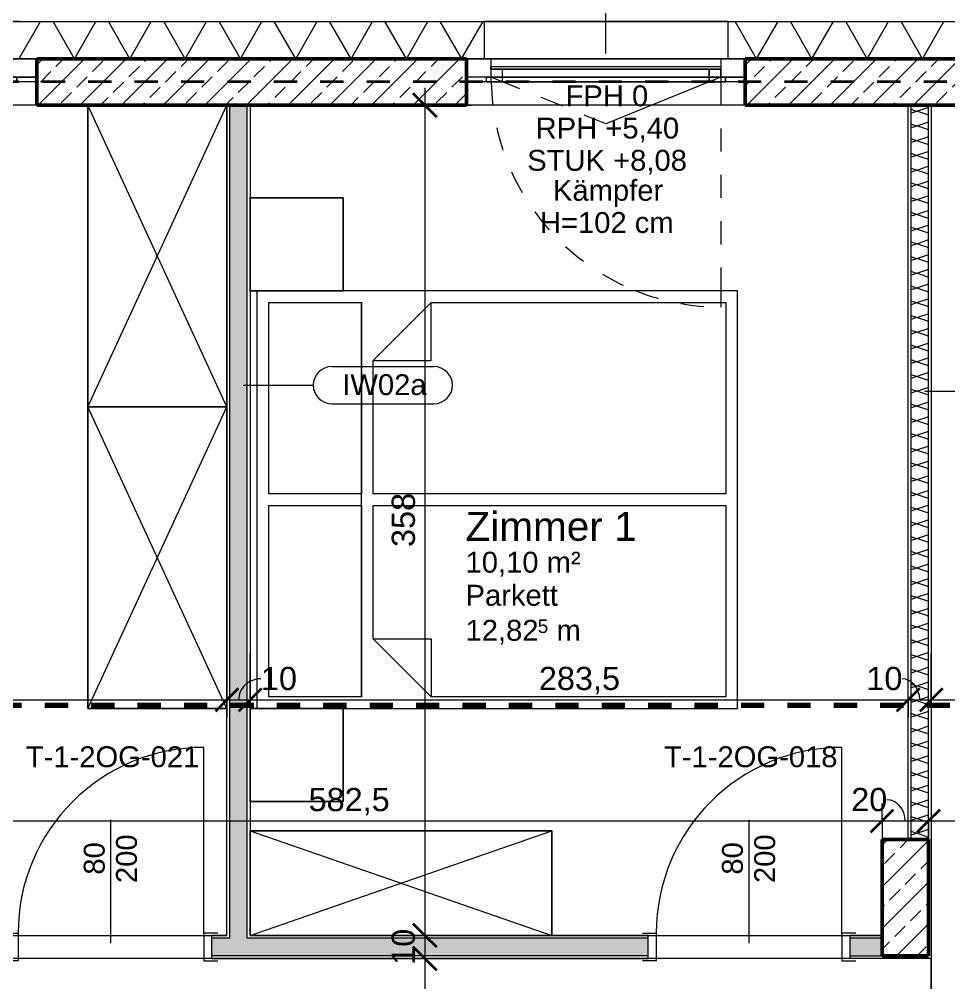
# Model space of a CAD drawing. Header units: metres. Extents: x 3 to 50, y 58.8 to 100.4.
# Drawn here: x 34.753 to 38.758, y 83.676 to 87.828 of the extents above; entities that cross this region are included whole.
import ezdxf

# ---------------------------------------------------------------- set-up
doc = ezdxf.new("R2010")
doc.units = ezdxf.units.M
for name, pattern in [('Achse', [0.009, 0.005, -0.002, 0, -0.002]), ('Strich Punkt Mittel', [0.015875, 0.00635, -0.004763, 0, -0.004763]), ('Verdeckt', [0.003, 0.002, -0.001]), ('Verdeckt Oben', [0.00225, 0.0015, -0.00075])]:
    doc.linetypes.add(name, pattern=pattern)
for name, color, linetype, lineweight in [('A-GLAZ', 151, 'Continuous', 18), ('A-GLAZ-IDEN_', 152, 'Continuous', 9), ('A_2D', 7, 'Continuous', 13), ('A_Bemassung-50_', 4, 'Continuous', 9), ('A_Bemassung_', 4, 'Continuous', 9), ('A_Beschriftung_', 7, 'Continuous', 9), ('A_Decken', 8, 'Continuous', 13), ('A_Fenster', 7, 'Continuous', 13), ('A_Moebel', 6, 'Continuous', 13), ('A_Raeume', 7, 'Continuous', 13), ('A_Raeume_', 7, 'Continuous', 5), ('A_Raeume_Beschriftung_', 7, 'Continuous', 9), ('A_Raster_', 1, 'Continuous', 9), ('A_Tueren', 31, 'Continuous', 13), ('A_Waende', 7, 'Continuous', 13), ('G-ANNO-SYMB_', 111, 'Continuous', 9)]:
    doc.layers.add(name, color=color, linetype=linetype, lineweight=lineweight)
doc.styles.add('Arial_2', font='arial.ttf', dxfattribs={"height": 0.125})
doc.styles.add('Arial_3', font='arial.ttf', dxfattribs={"height": 0.09})
doc.styles.add('Arial_4', font='arial.ttf', dxfattribs={"height": 0.05849})
doc.styles.add('Arial_5', font='arial.ttf', dxfattribs={"height": 0.1})
doc.dimstyles.new('WGA-Bemaßung_1', dxfattribs={"dimscale": 0.3048, "dimtxt": 0.102026, "dimasz": 0.328084, "dimexe": 0.246063, "dimexo": 0.0625, "dimgap": 0.04101, "dimtad": 1, "dimdec": 1, "dimlfac": 100, "dimrnd": 0.5, "dimdsep": 46, "dimtxsty": 'Arial_5', "dimblk1": 'OBLIQUE', "dimblk2": 'OBLIQUE', "dimsah": 1, "dimcen": 0.09, "dimdle": 0.246063, "dimazin": 2, "dimtfac": 1, "dimtdec": 4, "dimtix": 1, "dimtmove": 1, "dimatfit": 3, "dimfxl": 0.656168, "dimfxlon": 1, "dimtvp": 1, "dimtolj": 1, "dimtzin": 0, "dimarcsym": 2})
doc.dimstyles.new('WGA-Bemaßung_2', dxfattribs={"dimscale": 0.3048, "dimtxt": 0.102026, "dimasz": 0.328084, "dimexe": 0.246063, "dimexo": 0.0625, "dimgap": 0.04101, "dimtad": 1, "dimdec": 1, "dimlfac": 100, "dimrnd": 0.5, "dimdsep": 46, "dimtxsty": 'Arial_5', "dimblk1": 'OBLIQUE', "dimblk2": 'OBLIQUE', "dimsah": 1, "dimcen": 0.09, "dimdle": 0.246063, "dimazin": 2, "dimtfac": 1, "dimtdec": 4, "dimtix": 1, "dimtmove": 2, "dimatfit": 3, "dimfxl": 0.656168, "dimfxlon": 1, "dimtvp": 1, "dimtolj": 1, "dimtzin": 0, "dimarcsym": 2})
doc.dimstyles.new('WGA-Bemaßung_3', dxfattribs={"dimscale": 0.3048, "dimtxt": 0.102026, "dimasz": 0.328084, "dimexe": 0.246063, "dimexo": 0.0625, "dimgap": 0.04101, "dimtad": 1, "dimdec": 1, "dimlfac": 100, "dimrnd": 0.5, "dimdsep": 46, "dimtxsty": 'Arial_5', "dimblk1": 'OBLIQUE', "dimblk2": 'OBLIQUE', "dimsah": 1, "dimcen": 0.09, "dimdle": 0.246063, "dimazin": 2, "dimtfac": 1, "dimtdec": 4, "dimtix": 1, "dimtmove": 0, "dimatfit": 3, "dimfxl": 0.656168, "dimfxlon": 1, "dimtvp": 1, "dimtolj": 1, "dimtzin": 0, "dimarcsym": 2})
pattern_1 = [(45, (0, 0), (-0.08980256, 0.08980256), []), (45, (0.0898, 0), (-0.08980256, 0.08980256), [0.0635, -0.03175])]

# ---------------------------------------------------------------- blocks, each defined once
blk = doc.blocks.new('UZ_D1 - SL_0800x2000_Zimmertür_Stahlzarge_GK-7175678-263_PP_02OG_BT1')
at = {"layer": 'A_Tueren', "lineweight": 5}
for p, q in [((0.4, 0.06), (0.4, 0.86)), ((-0.46, 0.06), (-0.4, 0.06)), ((-0.4, 0.06), (-0.4, -0.06)), ((0.4, 0.06), (0.4, -0.06)), ((0.46, 0.06), (0.4, 0.06)), ((-0.4, -0.06), (-0.46, -0.06)), ((0.4, -0.06), (0.46, -0.06))]:
    blk.add_line(p, q, dxfattribs=at)
blk.add_arc((0.4, 0.06), 0.8, 90, 180, dxfattribs=at)
blk = doc.blocks.new('Moeb_Schrank - Schrank_2m_60cm-4268999-263_PP_02OG_BT1')
at = {"layer": 'A_Moebel', "color": 8}
for p, q in [((0, 0), (1.3, 0.6)), ((0, 0.6), (1.3, 0)), ((1.3, 0.6), (0, 0.6)), ((0, 0.6), (0, 0)), ((0, 0), (0, 0.6)), ((0, 0.6), (1.3, 0.6)), ((1.3, 0), (1.3, 0.6)), ((1.3, 0.6), (1.3, 0)), ((0, 0), (1.3, 0)), ((1.3, 0), (0, 0))]:
    blk.add_line(p, q, dxfattribs=at)
blk = doc.blocks.new('Moeb_Bett - Doppelbett 180x210-V13-263_PP_02OG_BT1')
at = {"layer": 'A_Moebel', "color": 8}
for p, q in [((-1.3, 1.05), (-1.3, 0.65)), ((-1.3, 1.05), (-0.9, 1.05)), ((-1.3, 0.65), (-1.3, 1.05)), ((-0.9, 1.05), (-0.9486, 1.05)), ((-0.9, 1.05), (-0.9, -1.05)), ((-0.9, 0.65), (-0.9, 1.05)), ((-0.9, 1.05), (-0.9, 0.65)), ((0.9, -1.05), (0.9, 1.05)), ((1.3, 1.05), (0.9, 1.05)), ((0.9, 1.05), (0.9, 0.65)), ((0.9, 0.65), (0.9, 1.05)), ((0.9, 1.05), (1.3, 1.05)), ((1.3, 0.65), (1.3, 1.05)), ((1.3, 1.05), (1.3, 0.65)), ((-0.9, 1.02), (0.9, 1.02)), ((-0.85, 0.57), (-0.85, 0.97)), ((-0.85, 0.97), (-0.025, 0.97)), ((-0.025, 0.97), (-0.025, 0.57)), ((0.025, 0.57), (0.025, 0.97)), ((0.025, 0.97), (0.85, 0.97)), ((0.85, 0.97), (0.85, 0.57)), ((-1.3, 0.65), (-0.9, 0.65)), ((-0.9, 0.65), (-1.3, 0.65)), ((0.9, 0.65), (1.3, 0.65)), ((1.3, 0.65), (0.9, 0.65)), ((-0.025, 0.57), (-0.85, 0.57)), ((-0.85, 0.57), (0.85, 0.57)), ((0.85, 0.57), (0.025, 0.57)), ((-0.85, 0.27), (-0.6, 0.52)), ((-0.6, 0.52), (-0.6, 0.27)), ((-0.6, 0.52), (-0.025, 0.52)), ((-0.025, 0.52), (-0.025, -1)), ((0.025, -1), (0.025, 0.52)), ((0.025, 0.52), (0.6, 0.52)), ((0.6, 0.52), (0.6, 0.27)), ((0.85, 0.27), (0.6, 0.52)), ((-0.6, 0.27), (-0.85, 0.27)), ((-0.85, -1), (-0.85, 0.27)), ((0.6, 0.27), (0.85, 0.27)), ((0.85, 0.27), (0.85, -1)), ((-0.025, -1), (-0.85, -1)), ((0.85, -1), (0.025, -1)), ((-0.9, -1.05), (0.9, -1.05))]:
    blk.add_line(p, q, dxfattribs=at)
blk = doc.blocks.new('Moeb_Schrank - Schrank_2m-4269872-263_PP_02OG_BT1')
at = {"layer": 'A_Moebel', "color": 8}
for p, q in [((0, 0), (1.3, 0.45)), ((0, 0.45), (1.3, 0)), ((1.3, 0.45), (0, 0.45)), ((0, 0.45), (0, 0)), ((0, 0), (0, 0.45)), ((0, 0.45), (1.3, 0.45)), ((1.3, 0), (1.3, 0.45)), ((1.3, 0.45), (1.3, 0)), ((0, 0), (1.3, 0)), ((1.3, 0), (0.0403, 0))]:
    blk.add_line(p, q, dxfattribs=at)
blk = doc.blocks.new('Fens_1tlg_OL - DF_OL_DK_1120x2400-10146559-263_PP_02OG_BT1')
at = {"layer": 'A_Fenster', "linetype": 'Verdeckt Oben', "lineweight": 5}
for p, q in [((-0.6, 0.1), (0.6, 0.1)), ((-0.6, 0.1), (0.6, 0.1)), ((-0.525, -0.1), (0.525, -0.1)), ((-0.525, -0.26), (0.525, -0.26))]:
    blk.add_line(p, q, dxfattribs=at)
blk = doc.blocks.new('Fens_1tlg_OL - DF_OL_DK_1120x2400-V23-263_PP_02OG_BT1')
at = {"layer": 'A_Fenster', "linetype": 'Verdeckt Oben', "lineweight": 5}
for p, q in [((-0.6, 0.1), (0.6, 0.1)), ((-0.6, 0.1), (0.6, 0.1)), ((-0.525, -0.1), (0.5249, -0.1)), ((-0.525, -0.26), (0.5249, -0.26))]:
    blk.add_line(p, q, dxfattribs=at)
blk = doc.blocks.new('Fens_1tlg_OL - DF_OL_DK_1120x2400-V34-263_PP_02OG_BT1')
at = {"layer": 'A-GLAZ'}
for p, q in [((-0.6, -0.02), (-0.515, -0.02)), ((-0.495, -0.02), (-0.6, -0.02)), ((-0.6, -0.02), (-0.6, -0.1)), ((-0.515, -0.02), (-0.495, -0.02)), ((-0.495, -0.02), (-0.445, -0.02)), ((-0.495, -0.1), (-0.495, -0.02)), ((-0.445, -0.02), (0.445, -0.02)), ((0.445, -0.02), (0.495, -0.02)), ((0.495, -0.02), (0.515, -0.02)), ((0.495, -0.02), (0.6, -0.02)), ((0.495, -0.1), (0.495, -0.02)), ((0.515, -0.02), (0.6, -0.02)), ((0.6, -0.02), (0.6, -0.1)), ((-0.6, -0.1), (-0.495, -0.1)), ((0.525, -0.1), (-0.525, -0.1)), ((0.6, -0.1), (0.495, -0.1))]:
    blk.add_line(p, q, dxfattribs=at)
at = {"layer": 'A_Fenster', "linetype": 'Verdeckt', "lineweight": 5}
for p, q in [((-0.495, 0), (-0.495, 0.97)), ((0, 0.18), (0.4455, 0)), ((-0.495, -0.02), (-0.495, 0)), ((0.4455, 0), (0.495, -0.02))]:
    blk.add_line(p, q, dxfattribs=at)
at = {"layer": 'A_Fenster'}
for p, q in [((-0.4455, 0), (0, 0.18)), ((-0.515, -0.02), (-0.515, 0)), ((-0.515, 0), (0.515, 0)), ((-0.515, 0), (-0.515, -0.02)), ((-0.445, 0), (-0.515, 0)), ((-0.495, -0.02), (-0.4455, 0)), ((-0.445, 0), (-0.445, -0.055)), ((-0.445, 0), (0.445, 0)), ((-0.445, 0), (0.445, 0)), ((-0.445, -0.055), (-0.445, 0)), ((0.445, 0), (-0.445, 0)), ((0.445, 0), (0.445, -0.055)), ((0.445, 0), (0.445, -0.055)), ((0.515, 0), (0.445, 0)), ((0.515, -0.02), (0.515, 0)), ((0.515, -0.02), (0.515, 0)), ((-0.6, -0.02), (-0.515, -0.02)), ((-0.515, -0.02), (-0.495, -0.02)), ((0.515, -0.02), (-0.515, -0.02)), ((-0.515, -0.02), (-0.495, -0.02)), ((-0.495, -0.02), (-0.445, -0.02)), ((-0.495, -0.055), (-0.495, -0.02)), ((0.495, -0.02), (-0.495, -0.02)), ((-0.495, -0.02), (-0.445, -0.02)), ((-0.495, -0.02), (-0.495, -0.055)), ((-0.445, -0.02), (-0.495, -0.02)), ((-0.445, -0.02), (0.445, -0.02)), ((-0.445, -0.02), (0.445, -0.02)), ((0.445, -0.02), (-0.445, -0.02)), ((0.445, -0.02), (0.495, -0.02)), ((0.445, -0.02), (0.495, -0.02)), ((0.495, -0.02), (0.445, -0.02)), ((0.495, -0.02), (0.515, -0.02)), ((0.495, -0.055), (0.495, -0.02)), ((0.495, -0.02), (0.515, -0.02)), ((0.495, -0.055), (0.495, -0.02)), ((0.515, -0.02), (0.6, -0.02)), ((-0.495, -0.055), (-0.495, -0.053)), ((-0.495, -0.053), (-0.445, -0.053)), ((-0.495, -0.053), (-0.445, -0.053)), ((-0.495, -0.055), (-0.495, -0.053)), ((-0.495, -0.055), (0.495, -0.055)), ((-0.495, -0.055), (-0.445, -0.055)), ((-0.495, -0.067), (-0.495, -0.055)), ((-0.495, -0.067), (-0.495, -0.055)), ((0.495, -0.067), (-0.495, -0.067)), ((0.495, -0.067), (-0.495, -0.067)), ((-0.445, -0.053), (0.445, -0.053)), ((-0.445, -0.053), (0.445, -0.053)), ((-0.445, -0.055), (0.445, -0.055)), ((-0.445, -0.055), (0.445, -0.055)), ((0.445, -0.055), (-0.445, -0.055)), ((0.445, -0.053), (0.495, -0.053)), ((0.445, -0.053), (0.495, -0.053)), ((0.445, -0.055), (0.495, -0.055)), ((0.495, -0.053), (0.495, -0.055)), ((0.495, -0.053), (0.495, -0.055)), ((0.495, -0.055), (0.495, -0.067)), ((0.495, -0.055), (0.495, -0.067)), ((-0.525, -0.1), (-0.6, -0.1)), ((0.6, -0.1), (0.525, -0.1))]:
    blk.add_line(p, q, dxfattribs=at)
at = {"layer": 'A_Fenster', "linetype": 'Verdeckt Oben', "lineweight": 5}
for p, q in [((-0.6, 0.1), (0.6, 0.1)), ((-0.6, 0.1), (0.6, 0.1)), ((-0.525, -0.1), (0.525, -0.1)), ((-0.525, -0.26), (0.525, -0.26))]:
    blk.add_line(p, q, dxfattribs=at)
at = {"layer": 'A_Fenster', "linetype": 'Verdeckt', "lineweight": 5}
for start, end in [(1.1603, 90), (360, 1.1603)]:
    blk.add_arc((-0.495, -0.02), 0.99, start, end, dxfattribs=at)
blk = doc.blocks.new('Fens_1tlg_OL - DF_OL_DK_1120x2400-V35-263_PP_02OG_BT1')
at = {"layer": 'A-GLAZ'}
for p, q in [((-0.6, -0.02), (-0.515, -0.02)), ((-0.495, -0.02), (-0.6, -0.02)), ((-0.6, -0.02), (-0.6, -0.1)), ((-0.515, -0.02), (-0.495, -0.02)), ((-0.495, -0.02), (-0.445, -0.02)), ((-0.495, -0.1), (-0.495, -0.02)), ((-0.445, -0.02), (0.445, -0.02)), ((0.445, -0.02), (0.495, -0.02)), ((0.495, -0.02), (0.515, -0.02)), ((0.495, -0.02), (0.6, -0.02)), ((0.495, -0.1), (0.495, -0.02)), ((0.515, -0.02), (0.6, -0.02)), ((0.6, -0.02), (0.6, -0.1)), ((-0.6, -0.1), (-0.495, -0.1)), ((0.5249, -0.1), (-0.5251, -0.1)), ((0.6, -0.1), (0.495, -0.1))]:
    blk.add_line(p, q, dxfattribs=at)
at = {"layer": 'A_Fenster', "linetype": 'Verdeckt', "lineweight": 5}
for p, q in [((-0.495, 0.9), (-0.495, 0.97)), ((-0.495, 0), (-0.495, 0.9)), ((0, 0.18), (0.4455, 0)), ((-0.495, -0.02), (-0.495, 0)), ((0.4455, 0), (0.495, -0.02))]:
    blk.add_line(p, q, dxfattribs=at)
at = {"layer": 'A_Fenster'}
for p, q in [((-0.4455, 0), (0, 0.18)), ((-0.515, -0.02), (-0.515, 0)), ((-0.515, 0), (0.515, 0)), ((-0.515, 0), (-0.515, -0.02)), ((-0.445, 0), (-0.515, 0)), ((-0.495, -0.02), (-0.4455, 0)), ((-0.445, 0), (-0.445, -0.055)), ((-0.445, 0), (0.445, 0)), ((-0.445, 0), (0.445, 0)), ((-0.445, -0.055), (-0.445, 0)), ((0.445, 0), (-0.445, 0)), ((0.445, 0), (0.445, -0.055)), ((0.445, 0), (0.445, -0.055)), ((0.515, 0), (0.445, 0)), ((0.515, -0.02), (0.515, 0)), ((0.515, -0.02), (0.515, 0)), ((-0.6, -0.02), (-0.515, -0.02)), ((-0.515, -0.02), (-0.495, -0.02)), ((0.515, -0.02), (-0.515, -0.02)), ((-0.515, -0.02), (-0.495, -0.02)), ((-0.495, -0.02), (-0.445, -0.02)), ((-0.495, -0.055), (-0.495, -0.02)), ((0.495, -0.02), (-0.495, -0.02)), ((-0.495, -0.02), (-0.445, -0.02)), ((-0.495, -0.02), (-0.495, -0.055)), ((-0.445, -0.02), (-0.495, -0.02)), ((-0.445, -0.02), (0.445, -0.02)), ((-0.445, -0.02), (0.445, -0.02)), ((0.445, -0.02), (-0.445, -0.02)), ((0.445, -0.02), (0.495, -0.02)), ((0.445, -0.02), (0.495, -0.02)), ((0.495, -0.02), (0.445, -0.02)), ((0.495, -0.02), (0.515, -0.02)), ((0.495, -0.055), (0.495, -0.02)), ((0.495, -0.02), (0.515, -0.02)), ((0.495, -0.055), (0.495, -0.02)), ((0.515, -0.02), (0.6, -0.02)), ((-0.495, -0.055), (-0.495, -0.053)), ((-0.495, -0.053), (-0.445, -0.053)), ((-0.495, -0.053), (-0.445, -0.053)), ((-0.495, -0.055), (-0.495, -0.053)), ((-0.495, -0.055), (0.495, -0.055)), ((-0.495, -0.055), (-0.445, -0.055)), ((-0.495, -0.067), (-0.495, -0.055)), ((-0.495, -0.067), (-0.495, -0.055)), ((0.495, -0.067), (-0.495, -0.067)), ((0.495, -0.067), (-0.495, -0.067)), ((-0.445, -0.053), (0.445, -0.053)), ((-0.445, -0.053), (0.445, -0.053)), ((-0.445, -0.055), (0.445, -0.055)), ((-0.445, -0.055), (0.445, -0.055)), ((0.445, -0.055), (-0.445, -0.055)), ((0.445, -0.053), (0.495, -0.053)), ((0.445, -0.053), (0.495, -0.053)), ((0.445, -0.055), (0.495, -0.055)), ((0.495, -0.053), (0.495, -0.055)), ((0.495, -0.053), (0.495, -0.055)), ((0.495, -0.055), (0.495, -0.067)), ((0.495, -0.055), (0.495, -0.067)), ((0.6, -0.1), (0.5249, -0.1))]:
    blk.add_line(p, q, dxfattribs=at)
at = {"layer": 'A_Fenster', "linetype": 'Verdeckt Oben', "lineweight": 5}
for p, q in [((-0.6, 0.1), (0.6, 0.1)), ((-0.6, 0.1), (0.6, 0.1)), ((-0.525, -0.1), (0.525, -0.1)), ((-0.525, -0.26), (0.525, -0.26))]:
    blk.add_line(p, q, dxfattribs=at)
at = {"layer": 'A_Fenster', "linetype": 'Verdeckt', "lineweight": 5}
for start, end in [(68.4313, 90), (1.1603, 68.4313), (360, 1.1603)]:
    blk.add_arc((-0.495, -0.02), 0.99, start, end, dxfattribs=at)
blk = doc.blocks.new('BS_Tuer_PP - oben-10002441-263_PP_02OG_BT1')
at = {"layer": 'A_Beschriftung_'}
blk.add_line((0, 0.000124), (0, 0.010761), dxfattribs=at)
blk = doc.blocks.new('BS_Fens_PP_Kämpfer - oben-10106766-263_PP_02OG_BT1')
at = {"layer": 'A-GLAZ-IDEN_'}
blk.add_line((0, 0.000124), (0, 0.010761), dxfattribs=at)
blk = doc.blocks.new('BS_Wand_Lollipop - rechts_oben-2026913-263_PP_02OG_BT1')
at = {"layer": 'A_Beschriftung_'}
for p, q in [((0.0046, 0.0016), (0.0134, 0.0016)), ((-0.003, 0), (0.003, 0)), ((0.0046, -0.0016), (0.0134, -0.0016))]:
    blk.add_line(p, q, dxfattribs=at)
for centre, start, end in [((0.0046, 0), 90, 270), ((0.0134, 0), 270, 90)]:
    blk.add_arc(centre, 0.0016, start, end, dxfattribs=at)
blk = doc.blocks.new('DIMBLOCK467-263_PP_02OG_BT1')
at = {"layer": 'A_Bemassung-50_', "transparency": 16777216}
for p, q in [((32.7102, 84.8952), (32.7102, 85.0952)), ((35.6477, 84.8952), (35.6477, 85.0952)), ((32.7102, 84.8952), (35.6477, 84.8952)), ((32.7102, 84.8952), (32.7102, 84.8202)), ((35.6477, 84.8952), (35.6477, 84.8202))]:
    blk.add_line(p, q, dxfattribs=at)
at = {"layer": 'A_Bemassung-50_', "lineweight": 35, "transparency": 16777216}
for p, q in [((32.7102, 84.8952), (32.7602, 84.9452)), ((35.6477, 84.8952), (35.6977, 84.9452)), ((32.7102, 84.8952), (32.6602, 84.8452)), ((35.6477, 84.8952), (35.5977, 84.8452))]:
    blk.add_line(p, q, dxfattribs=at)
at = {"layer": 'A_Bemassung-50_', "color": 0, "transparency": 16777216, "insert": (34.0636, 85.0376), "char_height": 0.1, "width": 0.276883, "attachment_point": 1, "line_spacing_factor": 0.941778, "style": 'Arial_5'}
blk.add_mtext('294', dxfattribs=at)
blk = doc.blocks.new('_Oblique')
at = {"color": 0, "linetype": 'ByBlock', "lineweight": -2}
blk.add_line((-0.5, -0.5), (0.5, 0.5), dxfattribs=at)
blk = doc.blocks.new('DIMBLOCK468-263_PP_02OG_BT1')
at = {"layer": 'A_Bemassung-50_', "transparency": 16777216}
for p, q in [((35.6477, 84.8952), (35.6477, 85.0952)), ((35.7477, 84.8952), (35.7477, 85.0952)), ((35.6477, 84.8952), (35.7477, 84.8952)), ((35.6477, 84.8952), (35.6477, 84.8202)), ((35.7477, 84.8952), (35.7477, 84.8202))]:
    blk.add_line(p, q, dxfattribs=at)
at = {"layer": 'A_Bemassung-50_', "lineweight": 35, "transparency": 16777216}
for p, q in [((35.6477, 84.8952), (35.6977, 84.9452)), ((35.7477, 84.8952), (35.7977, 84.9452)), ((35.6477, 84.8952), (35.5977, 84.8452)), ((35.7477, 84.8952), (35.6977, 84.8452))]:
    blk.add_line(p, q, dxfattribs=at)
at = {"layer": 'A_Bemassung-50_', "transparency": 16777216}
blk.add_ellipse((35.794, 84.8952), major_axis=(0.0963, 0), ratio=0.944732, start_param=1.570796, end_param=3.141593, dxfattribs=at)
at = {"layer": 'A_Bemassung-50_', "color": 0, "transparency": 16777216, "insert": (35.794, 85.0376), "char_height": 0.1, "width": 0.184588, "attachment_point": 1, "line_spacing_factor": 0.941778, "style": 'Arial_5'}
blk.add_mtext('10', dxfattribs=at)
blk = doc.blocks.new('DIMBLOCK469-263_PP_02OG_BT1')
at = {"layer": 'A_Bemassung-50_', "transparency": 16777216}
for p, q in [((35.7477, 84.8952), (35.7477, 85.0952)), ((38.5827, 84.8952), (38.5827, 85.0952)), ((35.7477, 84.8952), (38.5827, 84.8952)), ((35.7477, 84.8952), (35.7477, 84.8202)), ((38.5827, 84.8952), (38.5827, 84.8202))]:
    blk.add_line(p, q, dxfattribs=at)
at = {"layer": 'A_Bemassung-50_', "lineweight": 35, "transparency": 16777216}
for p, q in [((35.7477, 84.8952), (35.7977, 84.9452)), ((38.5827, 84.8952), (38.6327, 84.9452)), ((35.7477, 84.8952), (35.6977, 84.8452)), ((38.5827, 84.8952), (38.5327, 84.8452))]:
    blk.add_line(p, q, dxfattribs=at)
at = {"layer": 'A_Bemassung-50_', "color": 0, "transparency": 16777216, "insert": (36.9917, 85.0376), "char_height": 0.1, "width": 0.416266, "attachment_point": 1, "line_spacing_factor": 0.941778, "style": 'Arial_5'}
blk.add_mtext('283,5', dxfattribs=at)
blk = doc.blocks.new('DIMBLOCK470-263_PP_02OG_BT1')
at = {"layer": 'A_Bemassung-50_', "transparency": 16777216}
for p, q in [((38.5827, 84.8952), (38.5827, 85.0952)), ((38.6827, 84.8952), (38.6827, 85.0952)), ((38.5827, 84.8952), (38.6827, 84.8952)), ((38.5827, 84.8952), (38.5827, 84.8202)), ((38.6827, 84.8952), (38.6827, 84.8202))]:
    blk.add_line(p, q, dxfattribs=at)
at = {"layer": 'A_Bemassung-50_', "lineweight": 35, "transparency": 16777216}
for p, q in [((38.5827, 84.8952), (38.6327, 84.9452)), ((38.6827, 84.8952), (38.7327, 84.9452)), ((38.5827, 84.8952), (38.5327, 84.8452)), ((38.6827, 84.8952), (38.6327, 84.8452))]:
    blk.add_line(p, q, dxfattribs=at)
at = {"layer": 'A_Bemassung-50_', "transparency": 16777216}
blk.add_ellipse((38.5565, 84.8952), major_axis=(0, 0.091), ratio=0.836703, start_param=4.712389, end_param=6.283185, dxfattribs=at)
at = {"layer": 'A_Bemassung-50_', "color": 0, "transparency": 16777216, "insert": (38.4027, 85.0376), "char_height": 0.1, "width": 0.184588, "attachment_point": 1, "line_spacing_factor": 0.941778, "style": 'Arial_5'}
blk.add_mtext('10', dxfattribs=at)
blk = doc.blocks.new('DIMBLOCK471-263_PP_02OG_BT1')
at = {"layer": 'A_Bemassung-50_', "transparency": 16777216}
for p, q in [((38.6827, 84.8952), (38.6827, 85.0952)), ((42.3027, 84.8952), (42.3027, 85.0952)), ((38.6827, 84.8952), (42.3777, 84.8952)), ((38.6827, 84.8952), (38.6827, 84.8202)), ((42.3027, 84.8952), (42.3027, 84.8202))]:
    blk.add_line(p, q, dxfattribs=at)
at = {"layer": 'A_Bemassung-50_', "lineweight": 35, "transparency": 16777216}
for p, q in [((38.6827, 84.8952), (38.7327, 84.9452)), ((42.3027, 84.8952), (42.3527, 84.9452)), ((38.6827, 84.8952), (38.6327, 84.8452)), ((42.3027, 84.8952), (42.2527, 84.8452))]:
    blk.add_line(p, q, dxfattribs=at)
at = {"layer": 'A_Bemassung-50_', "color": 0, "transparency": 16777216, "insert": (40.3773, 85.0376), "char_height": 0.1, "width": 0.276883, "attachment_point": 1, "line_spacing_factor": 0.941778, "style": 'Arial_5'}
blk.add_mtext('362', dxfattribs=at)
blk = doc.blocks.new('DIMBLOCK501-263_PP_02OG_BT1')
at = {"layer": 'A_Bemassung-50_', "transparency": 16777216}
for p, q in [((32.6477, 84.3735), (32.6477, 84.5735)), ((38.4702, 84.3735), (38.4702, 84.4485)), ((32.6477, 84.3735), (38.4702, 84.3735)), ((32.6477, 84.3735), (32.6477, 84.2985)), ((38.4702, 84.3735), (38.4702, 84.1735))]:
    blk.add_line(p, q, dxfattribs=at)
at = {"layer": 'A_Bemassung-50_', "lineweight": 35, "transparency": 16777216}
for p, q in [((32.6477, 84.3735), (32.6977, 84.4235)), ((38.4702, 84.3735), (38.5202, 84.4235)), ((32.6477, 84.3735), (32.5977, 84.3235)), ((38.4702, 84.3735), (38.4202, 84.3235))]:
    blk.add_line(p, q, dxfattribs=at)
at = {"layer": 'A_Bemassung-50_', "color": 0, "transparency": 16777216, "insert": (35.9994, 84.5158), "char_height": 0.1, "width": 0.416266, "attachment_point": 1, "line_spacing_factor": 0.941778, "style": 'Arial_5'}
blk.add_mtext('582,5', dxfattribs=at)
blk = doc.blocks.new('DIMBLOCK502-263_PP_02OG_BT1')
at = {"layer": 'A_Bemassung-50_', "transparency": 16777216}
for p, q in [((38.4702, 84.3735), (38.4702, 84.4485)), ((38.6702, 84.3735), (38.6702, 84.4485)), ((38.4702, 84.3735), (38.6702, 84.3735)), ((38.4702, 84.3735), (38.4702, 84.1735)), ((38.6702, 84.3735), (38.6702, 84.1735))]:
    blk.add_line(p, q, dxfattribs=at)
at = {"layer": 'A_Bemassung-50_', "lineweight": 35, "transparency": 16777216}
for p, q in [((38.4702, 84.3735), (38.5202, 84.4235)), ((38.6702, 84.3735), (38.7202, 84.4235)), ((38.4702, 84.3735), (38.4202, 84.3235)), ((38.6702, 84.3735), (38.6202, 84.3235))]:
    blk.add_line(p, q, dxfattribs=at)
at = {"layer": 'A_Bemassung-50_', "transparency": 16777216}
blk.add_ellipse((38.4912, 84.3735), major_axis=(0, 0.091), ratio=0.868109, start_param=4.712389, end_param=6.283185, dxfattribs=at)
at = {"layer": 'A_Bemassung-50_', "color": 0, "transparency": 16777216, "insert": (38.3374, 84.5158), "char_height": 0.1, "width": 0.184588, "attachment_point": 1, "line_spacing_factor": 0.941778, "style": 'Arial_5'}
blk.add_mtext('20', dxfattribs=at)
blk = doc.blocks.new('DIMBLOCK503-263_PP_02OG_BT1')
at = {"layer": 'A_Bemassung-50_', "transparency": 16777216}
for p, q in [((42.3027, 84.3735), (42.3027, 84.5735)), ((38.6702, 84.3735), (38.6702, 84.4485)), ((38.6702, 84.3735), (42.3777, 84.3735)), ((38.6702, 84.3735), (38.6702, 84.1735)), ((42.3027, 84.3735), (42.3027, 84.2985))]:
    blk.add_line(p, q, dxfattribs=at)
at = {"layer": 'A_Bemassung-50_', "lineweight": 35, "transparency": 16777216}
for p, q in [((38.6702, 84.3735), (38.7202, 84.4235)), ((42.3027, 84.3735), (42.3527, 84.4235)), ((38.6702, 84.3735), (38.6202, 84.3235)), ((42.3027, 84.3735), (42.2527, 84.3235))]:
    blk.add_line(p, q, dxfattribs=at)
at = {"layer": 'A_Bemassung-50_', "color": 0, "transparency": 16777216, "insert": (40.313, 84.5158), "char_height": 0.1, "width": 0.416266, "attachment_point": 1, "line_spacing_factor": 0.941778, "style": 'Arial_5'}
blk.add_mtext('363,5', dxfattribs=at)
blk = doc.blocks.new('DIMBLOCK573-263_PP_02OG_BT1')
at = {"layer": 'A_Bemassung-50_', "transparency": 16777216}
for p, q in [((36.4998, 87.533), (36.4998, 83.8805)), ((36.4998, 87.458), (36.4248, 87.458)), ((36.4998, 87.458), (36.6998, 87.458)), ((36.4998, 83.8805), (36.4248, 83.8805)), ((36.4998, 83.8805), (36.6998, 83.8805))]:
    blk.add_line(p, q, dxfattribs=at)
at = {"layer": 'A_Bemassung-50_', "lineweight": 35, "transparency": 16777216}
for p, q in [((36.4998, 87.458), (36.4498, 87.508)), ((36.4998, 87.458), (36.5498, 87.408)), ((36.4998, 83.8805), (36.4498, 83.9305)), ((36.4998, 83.8805), (36.5498, 83.8305))]:
    blk.add_line(p, q, dxfattribs=at)
at = {"layer": 'A_Bemassung-50_', "color": 0, "transparency": 16777216, "insert": (36.3575, 85.5539), "char_height": 0.1, "width": 0.276883, "attachment_point": 1, "rotation": 90, "line_spacing_factor": 0.941778, "style": 'Arial_5'}
blk.add_mtext('358', dxfattribs=at)
blk = doc.blocks.new('DIMBLOCK574-263_PP_02OG_BT1')
at = {"layer": 'A_Bemassung-50_', "lineweight": 35, "transparency": 16777216}
for p, q in [((36.4998, 83.8805), (36.4498, 83.9305)), ((36.4998, 83.8805), (36.5498, 83.8305)), ((36.4998, 83.7805), (36.4498, 83.8305)), ((36.4998, 83.7805), (36.5498, 83.7305))]:
    blk.add_line(p, q, dxfattribs=at)
at = {"layer": 'A_Bemassung-50_', "transparency": 16777216}
for p, q in [((36.4998, 83.8805), (36.4248, 83.8805)), ((36.4998, 83.8805), (36.4998, 83.7805)), ((36.4998, 83.8805), (36.6998, 83.8805)), ((36.4998, 83.7805), (36.4248, 83.7805)), ((36.4998, 83.7805), (36.6998, 83.7805))]:
    blk.add_line(p, q, dxfattribs=at)
at = {"layer": 'A_Bemassung-50_', "color": 0, "transparency": 16777216, "insert": (36.3575, 83.7536), "char_height": 0.1, "width": 0.184588, "attachment_point": 1, "rotation": 90, "line_spacing_factor": 0.941778, "style": 'Arial_5'}
blk.add_mtext('10', dxfattribs=at)
blk = doc.blocks.new('DIMBLOCK575-263_PP_02OG_BT1')
at = {"layer": 'A_Bemassung-50_', "lineweight": 35, "transparency": 16777216}
for p, q in [((36.4998, 83.7805), (36.4498, 83.8305)), ((36.4998, 83.7805), (36.5498, 83.7305)), ((36.4998, 82.5805), (36.4498, 82.6305)), ((36.4998, 82.5805), (36.5498, 82.5305))]:
    blk.add_line(p, q, dxfattribs=at)
at = {"layer": 'A_Bemassung-50_', "transparency": 16777216}
for p, q in [((36.4998, 83.7805), (36.4248, 83.7805)), ((36.4998, 83.7805), (36.4998, 82.5805)), ((36.4998, 83.7805), (36.6998, 83.7805)), ((36.4998, 82.5805), (36.4248, 82.5805)), ((36.4998, 82.5805), (36.6998, 82.5805))]:
    blk.add_line(p, q, dxfattribs=at)
at = {"layer": 'A_Bemassung-50_', "color": 0, "transparency": 16777216, "insert": (36.3575, 83.0651), "char_height": 0.1, "width": 0.276883, "attachment_point": 1, "rotation": 90, "line_spacing_factor": 0.941778, "style": 'Arial_5'}
blk.add_mtext('120', dxfattribs=at)

msp = doc.modelspace()

# ---------------------------------------------------------------- hatches: boundary and pattern name
at = {"layer": 'A_Waende', "lineweight": 5}
h = msp.add_hatch(dxfattribs=at)
h.set_pattern_fill('FP_143', color=250, angle=90, style=0, pattern_type=2)
h.set_pattern_definition([(2e-13, (35.229, 87.658), (-9e-16, 0.20637), []), (60, (35.229, 87.658), (-0.178722, 0.103185), []), (120, (35.229, 87.658), (-0.178722, -0.103185), [])])
h.paths.add_polyline_path([(36.7552, 87.658), (36.7552, 87.818), (34.7527, 87.818), (34.7527, 87.658), (36.6802, 87.658)])
h = msp.add_hatch(dxfattribs=at)
h.set_pattern_fill('FP_144', color=250, angle=90, style=0, pattern_type=2)
h.set_pattern_definition([(3e-14, (38.883, 87.658), (-1e-16, 0.20637), []), (60, (38.883, 87.658), (-0.17873, 0.10319), []), (120, (38.883, 87.658), (-0.17873, -0.10319), [])])
h.paths.add_polyline_path([(38.5517, 87.658), (39.9602, 87.658), (39.9602, 87.818), (37.8052, 87.818), (37.8052, 87.658), (37.8802, 87.658)])
h = msp.add_hatch(dxfattribs=at)
h.set_pattern_fill('FP_4', color=250, style=0, pattern_type=2)
h.set_pattern_definition(pattern_1)
h.paths.add_polyline_path([(39.8852, 87.458), (39.8852, 87.658), (37.8802, 87.658), (37.8802, 87.458), (39.8458, 87.458)])
h.paths.add_polyline_path([(32.7358, 87.458), (33.6277, 87.458), (33.6277, 87.658), (32.6477, 87.658), (32.6477, 87.458), (32.7102, 87.458)])
h.paths.add_polyline_path([(41.6552, 87.458), (42.5027, 87.458), (42.5027, 87.658), (41.6552, 87.658), (41.6552, 87.558)])
h.paths.add_polyline_path([(34.8277, 87.458), (36.6802, 87.458), (36.6802, 87.658), (34.8277, 87.658)])
h = msp.add_hatch(dxfattribs=at)
h.set_pattern_fill('FP_46', color=250, angle=315, style=0, pattern_type=2)
h.set_pattern_definition([(135, (35.74778, 85.66952), (-0.254, 0.1270034), [0.02245, -0.15715]), (135, (35.63677, 85.7169), (-0.254, 0.1270034), [0.02245, -0.15715]), (135, (35.74778, 85.73316), (-0.254, 0.1270034), [0.02245, -0.15715]), (135, (35.63677, 85.78054), (-0.254, 0.1270034), [0.02245, -0.15715]), (161.565, (35.732227, 85.68508), (-0.5079977, 0.1270007), [0.0502, -0.35141]), (161.565, (35.684144, 85.700635), (-0.5079977, 0.1270007), [0.0502, -0.35141]), (161.565, (35.732227, 85.74872), (-0.50799766, 0.1270007), [0.0502, -0.35141]), (161.565, (35.684144, 85.764274), (-0.50799766, 0.1270007), [0.0502, -0.35141]), (225, (35.63606, 85.68508), (0.254, 0.1270034), [0.02245, -0.15715]), (225, (35.74778, 85.73316), (0.254, 0.1270034), [0.02245, -0.15715]), (225, (35.63606, 85.74872), (0.254, 0.1270034), [0.02245, -0.15715]), (225, (35.74778, 85.7968), (0.254, 0.1270034), [0.02245, -0.15715]), (198.435, (35.684144, 85.700635), (0.5079977, 0.1270007), [0.0502, -0.35141]), (198.435, (35.73152, 85.7169), (0.5079977, 0.1270007), [0.0502, -0.35141]), (198.435, (35.684144, 85.764274), (0.50799766, 0.1270007), [0.0502, -0.35141]), (198.435, (35.73152, 85.780538), (0.50799766, 0.1270007), [0.0502, -0.35141])])
h.paths.add_polyline_path([(35.7352, 83.868), (35.7352, 87.458), (35.6602, 87.458), (35.6602, 83.868)])
h = msp.add_hatch(dxfattribs=at)
h.set_pattern_fill('FP_43', color=250, angle=315, style=0, pattern_type=2)
h.set_pattern_definition([(135, (38.68298, 85.87529), (-0.254, 0.1270034), [0.02245, -0.15715]), (135, (38.57126, 85.92337), (-0.254, 0.1270034), [0.02245, -0.15715]), (135, (38.68298, 85.93893), (-0.254, 0.1270034), [0.02245, -0.15715]), (135, (38.57126, 85.98701), (-0.254, 0.1270034), [0.02245, -0.15715]), (161.565, (38.66672, 85.891554), (-0.5079977, 0.1270007), [0.0502, -0.35141]), (161.565, (38.618637, 85.90711), (-0.5079977, 0.1270007), [0.0502, -0.35141]), (161.565, (38.66672, 85.955193), (-0.5079977, 0.1270007), [0.0502, -0.35141]), (161.565, (38.618637, 85.97075), (-0.5079977, 0.1270007), [0.0502, -0.35141]), (225, (38.57197, 85.89155), (0.254, 0.1270034), [0.02245, -0.15715]), (225, (38.68298, 85.93893), (0.254, 0.1270034), [0.02245, -0.15715]), (225, (38.57126, 85.95449), (0.254, 0.1270034), [0.02245, -0.15715]), (225, (38.68298, 86.00257), (0.254, 0.1270034), [0.02245, -0.15715]), (198.435, (38.618637, 85.90711), (0.5079977, 0.1270007), [0.0502, -0.35141]), (198.435, (38.66672, 85.922666), (0.5079977, 0.1270007), [0.0502, -0.35141]), (198.435, (38.618637, 85.97075), (0.5079977, 0.1270007), [0.0502, -0.35141]), (198.435, (38.66672, 85.986306), (0.5079977, 0.1270007), [0.0502, -0.35141])])
h.paths.add_polyline_path([(38.5952, 84.293), (38.6702, 84.293), (38.6702, 87.458), (38.5952, 87.458), (38.5952, 84.8094)])
h = msp.add_hatch(dxfattribs=at)
h.set_pattern_fill('FP_4', color=250, style=0, pattern_type=2)
h.set_pattern_definition(pattern_1)
h.paths.add_polyline_path([(38.616, 83.793), (38.6702, 83.793), (38.6702, 84.293), (38.4702, 84.293), (38.4702, 83.793), (38.5952, 83.793)])
h = msp.add_hatch(dxfattribs=at)
h.set_pattern_fill('FP_47', color=250, angle=135, style=0, pattern_type=2)
h.set_pattern_definition([(45, (35.5901, 83.78084), (0.1270034, 0.2539998), [0.02245, -0.15715]), (45, (35.637475, 83.89186), (0.1270034, 0.2539998), [0.02245, -0.15715]), (45, (35.65374, 83.78084), (0.1270034, 0.2539998), [0.02245, -0.15715]), (45, (35.70111, 83.89186), (0.1270034, 0.2539998), [0.02245, -0.15715]), (71.565, (35.605655, 83.796396), (0.1270007, 0.50799766), [0.0502, -0.35141]), (71.565, (35.62192, 83.843772), (0.1270007, 0.50799766), [0.0502, -0.35141]), (71.565, (35.669294, 83.796396), (0.1270007, 0.50799766), [0.0502, -0.35141]), (71.565, (35.685558, 83.843772), (0.1270007, 0.50799766), [0.0502, -0.35141]), (135, (35.60636, 83.89186), (0.1270034, -0.2539998), [0.02245, -0.15715]), (135, (35.65374, 83.78084), (0.1270034, -0.2539998), [0.02245, -0.15715]), (135, (35.67, 83.89186), (0.1270034, -0.2539998), [0.02245, -0.15715]), (135, (35.71738, 83.78084), (0.1270034, -0.2539998), [0.02245, -0.15715]), (108.435, (35.62192, 83.843772), (0.1270007, -0.50799766), [0.0502, -0.35141]), (108.435, (35.63818, 83.796396), (0.1270007, -0.50799766), [0.0502, -0.35141]), (108.435, (35.685558, 83.843772), (0.1270007, -0.50799766), [0.0502, -0.35141]), (108.435, (35.70182, 83.796396), (0.1270007, -0.50799766), [0.0502, -0.35141])])
h.paths.add_polyline_path([(38.4702, 83.793), (38.4702, 83.868), (38.3327, 83.868), (38.3327, 83.793)])
h.paths.add_polyline_path([(35.6602, 83.793), (37.4627, 83.793), (37.4627, 83.868), (35.5827, 83.868), (35.5827, 83.793), (35.6477, 83.793)])
h.paths.add_polyline_path([(34.2227, 83.793), (34.7127, 83.793), (34.7123, 83.868), (32.6977, 83.868), (32.6977, 83.793), (34.2102, 83.793)])

# ---------------------------------------------------------------- linework, layer by layer
at = {"layer": 'A_2D', "lineweight": 5}
msp.add_line((37.8052, 87.818), (36.7552, 87.818), dxfattribs=at)
at = {"layer": 'A_Decken'}
for p, q in [((34.8277, 87.658), (34.7527, 87.658)), ((36.7552, 87.658), (36.6802, 87.658)), ((34.8277, 87.558), (33.6277, 87.558)), ((37.8802, 87.558), (36.6802, 87.558))]:
    msp.add_line(p, q, dxfattribs=at)
at = {"layer": 'A_Raeume', "color": 8, "linetype": 'Verdeckt'}
msp.add_line((38.6827, 83.7805), (38.6827, 82.5805), dxfattribs=at)
at = {"layer": 'A_Raeume_', "flags": 128}
for points in [[(35.6477, 87.458), (32.7102, 87.458), (32.7102, 83.8805), (34.2602, 83.8805), (35.6477, 83.8805)], [(38.5827, 87.458), (35.7477, 87.458), (35.7477, 83.8805), (38.4702, 83.8805), (38.4702, 84.293), (38.5827, 84.293)], [(42.3027, 87.458), (38.6827, 87.458), (38.6827, 84.293), (38.6827, 83.7867), (38.6827, 83.7805), (38.6827, 83.6337), (38.6827, 82.5805), (38.6827, 80.4355), (42.3027, 80.4355)], [(38.6827, 82.5805), (38.6827, 83.7805), (38.4702, 83.7805), (38.4686, 83.7805), (35.6977, 83.7805), (34.3102, 83.7805), (34.3102, 82.5805), (35.6977, 82.5805), (36.7977, 82.5805), (36.9507, 82.5805), (38.6202, 82.5805)]]:
    msp.add_lwpolyline(points, close=True, dxfattribs=at)
at = {"layer": 'A_Raster_', "linetype": 'Strich Punkt Mittel', "lineweight": 35}
msp.add_line((48.1498, 87.558), (3.3483, 87.558), dxfattribs=at)
at = {"layer": 'A_Waende'}
for p, q in [((33.7027, 87.818), (34.7527, 87.818)), ((36.7552, 87.818), (37.8052, 87.818)), ((37.8052, 87.658), (36.7552, 87.658))]:
    msp.add_line(p, q, dxfattribs=at)
at = {"layer": 'A_Waende', "color": 250, "lineweight": 5}
for p, q in [((34.7527, 87.818), (36.7552, 87.818)), ((36.7552, 87.818), (36.7552, 87.658)), ((37.8052, 87.818), (39.9602, 87.818)), ((37.8052, 87.818), (37.8052, 87.658)), ((39.9602, 87.658), (37.8052, 87.658)), ((35.5827, 83.793), (35.5827, 83.868)), ((37.4627, 83.793), (37.4627, 83.868)), ((38.3327, 83.793), (38.3327, 83.868))]:
    msp.add_line(p, q, dxfattribs=at)
at = {"layer": 'A_Waende', "lineweight": 50}
for p, q in [((34.8277, 87.658), (34.8277, 87.458)), ((36.6802, 87.658), (34.8277, 87.658)), ((36.6802, 87.658), (36.6802, 87.458)), ((39.8852, 87.658), (37.8802, 87.658)), ((37.8802, 87.658), (37.8802, 87.458)), ((34.8277, 87.458), (36.6802, 87.458)), ((37.8802, 87.458), (39.8852, 87.458)), ((38.4702, 83.793), (38.4702, 84.293)), ((38.4702, 84.293), (38.6702, 84.293)), ((38.6702, 84.293), (38.6702, 83.793)), ((38.4702, 83.793), (38.6702, 83.793))]:
    msp.add_line(p, q, dxfattribs=at)
at = {"layer": 'A_Waende', "color": 10}
for p, q in [((35.6477, 83.8805), (35.6477, 87.458)), ((35.6602, 83.868), (35.6602, 87.458)), ((35.7352, 83.868), (35.7352, 87.458)), ((35.7477, 87.458), (35.7477, 83.8805)), ((38.5827, 84.293), (38.5827, 87.458)), ((38.5952, 84.293), (38.5952, 87.458)), ((38.6702, 84.293), (38.6702, 87.458)), ((38.6827, 87.458), (38.6827, 83.7805)), ((35.6477, 83.8805), (35.5827, 83.8805)), ((35.5827, 83.868), (35.5827, 83.8805)), ((35.6602, 83.868), (35.5827, 83.868)), ((37.4627, 83.868), (35.7352, 83.868)), ((37.4627, 83.8805), (35.7477, 83.8805)), ((37.4627, 83.868), (37.4627, 83.8805)), ((38.4702, 83.8805), (38.3327, 83.8805)), ((38.3327, 83.868), (38.3327, 83.8805)), ((38.4702, 83.868), (38.3327, 83.868)), ((35.5827, 83.7805), (35.5827, 83.793)), ((37.4627, 83.793), (35.5827, 83.793)), ((35.5827, 83.7805), (37.4627, 83.7805)), ((37.4627, 83.7805), (37.4627, 83.793)), ((38.3327, 83.7805), (38.3327, 83.793)), ((38.3327, 83.793), (38.4702, 83.793)), ((38.6827, 83.7805), (38.3327, 83.7805))]:
    msp.add_line(p, q, dxfattribs=at)
at = {"layer": 'G-ANNO-SYMB_', "linetype": 'Achse', "lineweight": 70}
msp.add_line((4.4627, 84.8728), (45.4525, 84.8728), dxfattribs=at)

# ---------------------------------------------------------------- block references
at = {"layer": 'A-GLAZ', "rotation": 180}
for name, p in [('Fens_1tlg_OL - DF_OL_DK_1120x2400-V34-263_PP_02OG_BT1', (34.2277, 87.558)), ('Fens_1tlg_OL - DF_OL_DK_1120x2400-V35-263_PP_02OG_BT1', (37.2802, 87.558))]:
    msp.add_blockref(name, p, dxfattribs=at)
at = {"layer": 'A-GLAZ-IDEN_', "xscale": 49.99999999999998, "yscale": 49.99999999999998, "zscale": 49.99999999999998}
msp.add_blockref('BS_Fens_PP_Kämpfer - oben-10106766-263_PP_02OG_BT1', (37.2802, 87.674), dxfattribs=at)
at = {"layer": 'A_Beschriftung_', "xscale": 49.99999999999998, "yscale": 49.99999999999998, "zscale": 49.99999999999998}
for name, p in [('BS_Wand_Lollipop - rechts_oben-2026913-263_PP_02OG_BT1', (35.8693, 86.2514)), ('BS_Wand_Lollipop - rechts_oben-2026913-263_PP_02OG_BT1', (38.8043, 86.2252)), ('BS_Tuer_PP - oben-10002441-263_PP_02OG_BT1', (35.1477, 83.8405)), ('BS_Tuer_PP - oben-10002441-263_PP_02OG_BT1', (37.8977, 83.8405))]:
    msp.add_blockref(name, p, dxfattribs=at)
at = {"layer": 'A_Fenster', "linetype": 'Verdeckt Oben', "lineweight": 5, "rotation": 180}
for name, p in [('Fens_1tlg_OL - DF_OL_DK_1120x2400-10146559-263_PP_02OG_BT1', (34.2277, 87.558)), ('Fens_1tlg_OL - DF_OL_DK_1120x2400-V23-263_PP_02OG_BT1', (37.2802, 87.558))]:
    msp.add_blockref(name, p, dxfattribs=at)
at = {"layer": 'A_Moebel', "color": 8}
for name, p, rotation in [('Moeb_Schrank - Schrank_2m_60cm-4268999-263_PP_02OG_BT1', (35.6477, 86.158), 89.99999999999908), ('Moeb_Bett - Doppelbett 180x210-V13-263_PP_02OG_BT1', (36.7977, 85.758), 89.99999999999996), ('Moeb_Schrank - Schrank_2m_60cm-4268999-263_PP_02OG_BT1', (35.6477, 84.858), 89.99999999999908)]:
    msp.add_blockref(name, p, dxfattribs=dict(at, rotation=rotation))
msp.add_blockref('Moeb_Schrank - Schrank_2m-4269872-263_PP_02OG_BT1', (35.7477, 83.8805), dxfattribs=at)
at = {"layer": 'A_Tueren'}
for p in [(35.1477, 83.8305), (37.8977, 83.8305)]:
    msp.add_blockref('UZ_D1 - SL_0800x2000_Zimmertür_Stahlzarge_GK-7175678-263_PP_02OG_BT1', p, dxfattribs=at)

# ---------------------------------------------------------------- texts
at = {"layer": 'A-GLAZ-IDEN_', "char_height": 0.09, "attachment_point": 1, "style": 'Arial_3'}
for s, insert, width in [('FPH 0', (37.1066, 87.543), 0.424894), ('RPH +5,40', (36.9776, 87.4041), 0.737552), ('STUK +8,08', (36.9413, 87.2652), 0.82173), ('Kämpfer', (37.0522, 87.1361), 0.557173), ('H=102 cm', (36.996, 86.9972), 0.689451)]:
    msp.add_mtext(s, dxfattribs=dict(at, insert=insert, width=width))
at = {"layer": 'A_Beschriftung_', "char_height": 0.09, "attachment_point": 1, "style": 'Arial_3'}
for s, insert, width in [('IW02a', (36.1445, 86.2985), 0.43692), ('T-1-2OG-021', (34.7808, 84.6952), 0.889873), ('T-1-2OG-018', (37.5308, 84.6952), 0.889873)]:
    msp.add_mtext(s, dxfattribs=dict(at, insert=insert, width=width))
at = {"layer": 'A_Beschriftung_', "char_height": 0.09, "attachment_point": 1, "rotation": 90, "style": 'Arial_3'}
for s, insert, width in [('80', (35.0306, 84.1422), 0.168354), ('200', (35.1695, 84.1059), 0.252532), ('80', (37.7806, 84.1422), 0.168354), ('200', (37.9195, 84.1059), 0.252532)]:
    msp.add_mtext(s, dxfattribs=dict(at, insert=insert, width=width))
at = {"layer": 'A_Raeume_Beschriftung_', "attachment_point": 1}
for s, insert, char_height, width, style in [('Zimmer 1', (36.6756, 85.7055), 0.125, 0.89789, 'Arial_2'), ('10,10 m²', (36.6756, 85.5335), 0.09, 0.58924, 'Arial_3'), ('Parkett', (36.6756, 85.391), 0.09, 0.464979, 'Arial_3'), ('12,82', (36.6756, 85.2401), 0.09, 0.376793, 'Arial_3'), ('5', (36.9865, 85.2419), 0.0585, 0.056118, 'Arial_4'), (' m', (37.0328, 85.2401), 0.09, 0.164346, 'Arial_3')]:
    msp.add_mtext(s, dxfattribs=dict(at, insert=insert, char_height=char_height, width=width, style=style))

# ---------------------------------------------------------------- dimensions: what is measured, and where the dimension line sits
at = {"layer": 'A_Bemassung_'}
for base, p1, p2, override, picture, middle in [((36.499813217, 83.8804984321), (36.699813217, 87.4579984321), (36.699813217, 83.8804984321), {"dimpost": '<>', "dimfxl": 3.5775}, 'DIMBLOCK573-263_PP_02OG_BT1', (36.4362218115, 85.6692484321)), ((36.4998, 83.7805), (36.6998, 83.8805), (36.6998, 83.7805), {"dimpost": '<>', "dimfxl": 0.1}, 'DIMBLOCK574-263_PP_02OG_BT1', (36.4363, 83.8305)), ((36.4998, 82.5805), (36.6998, 83.7805), (36.6998, 82.5805), {"dimpost": '<>', "dimfxl": 1.2}, 'DIMBLOCK575-263_PP_02OG_BT1', (36.4363, 83.1805))]:
    dim = msp.add_linear_dim(base=base, p1=p1, p2=p2, angle=90, dimstyle='WGA-Bemaßung_3', override=override, dxfattribs=at)
    dim.commit()
    dim.dimension.update_dxf_attribs({"geometry": picture, "text_midpoint": middle})
for base, p1, p2, override, picture, middle in [((35.6476682485, 84.8952486288), (32.7101682485, 85.0952486288), (35.6476682485, 85.0952486288), {"dimpost": '<>', "dimfxl": 2.9375}, 'DIMBLOCK467-263_PP_02OG_BT1', (34.1789182485, 84.9588059279)), ((38.5827, 84.8952), (35.7477, 85.0952), (38.5827, 85.0952), {"dimpost": '<>', "dimfxl": 2.835}, 'DIMBLOCK469-263_PP_02OG_BT1', (37.1652, 84.9588)), ((42.3027, 84.8952), (38.6827, 85.0952), (42.3027, 85.0952), {"dimpost": '<>', "dimfxl": 3.62}, 'DIMBLOCK471-263_PP_02OG_BT1', (40.4927, 84.9588)), ((42.3026682485, 84.3734757519), (38.6701682485, 84.1734757519), (42.3026682485, 84.5734757519), {"dimpost": '<>', "dimfxl": 3.654457}, 'DIMBLOCK503-263_PP_02OG_BT1', (40.4864182485, 84.4370671573))]:
    dim = msp.add_linear_dim(base=base, p1=p1, p2=p2, dimstyle='WGA-Bemaßung_3', override=override, dxfattribs=at)
    dim.commit()
    dim.dimension.update_dxf_attribs({"geometry": picture, "text_midpoint": middle})
for base, p1, p2, dimstyle, override, picture, middle in [((35.7477, 84.8952), (35.6477, 85.0952), (35.7477, 85.0952), 'WGA-Bemaßung_1', {"dimpost": '<>', "dimfxl": 0.1}, 'DIMBLOCK468-263_PP_02OG_BT1', (35.8863, 84.9709)), ((38.6827, 84.8952), (38.5827, 85.0952), (38.6827, 85.0952), 'WGA-Bemaßung_1', {"dimpost": '<>', "dimfxl": 0.1}, 'DIMBLOCK470-263_PP_02OG_BT1', (38.495, 84.9709)), ((38.4701682485, 84.3734757519), (32.6476682485, 84.5734757519), (38.4701682485, 84.1734757519), 'WGA-Bemaßung_2', {"dimpost": '<>', "dimfxl": 5.836224}, 'DIMBLOCK501-263_PP_02OG_BT1', (36.2075466995, 84.4491320523)), ((38.6702, 84.3735), (38.4702, 84.1735), (38.6702, 84.1735), 'WGA-Bemaßung_1', {"dimpost": '<>', "dimfxl": 0.2}, 'DIMBLOCK502-263_PP_02OG_BT1', (38.4297, 84.4491))]:
    dim = msp.add_linear_dim(base=base, p1=p1, p2=p2, dimstyle=dimstyle, override=override, dxfattribs=at)
    dim.commit()
    dim.dimension.update_dxf_attribs({"geometry": picture, "text_midpoint": middle, "dimtype": 160})

doc.saveas('drawing.dxf')
